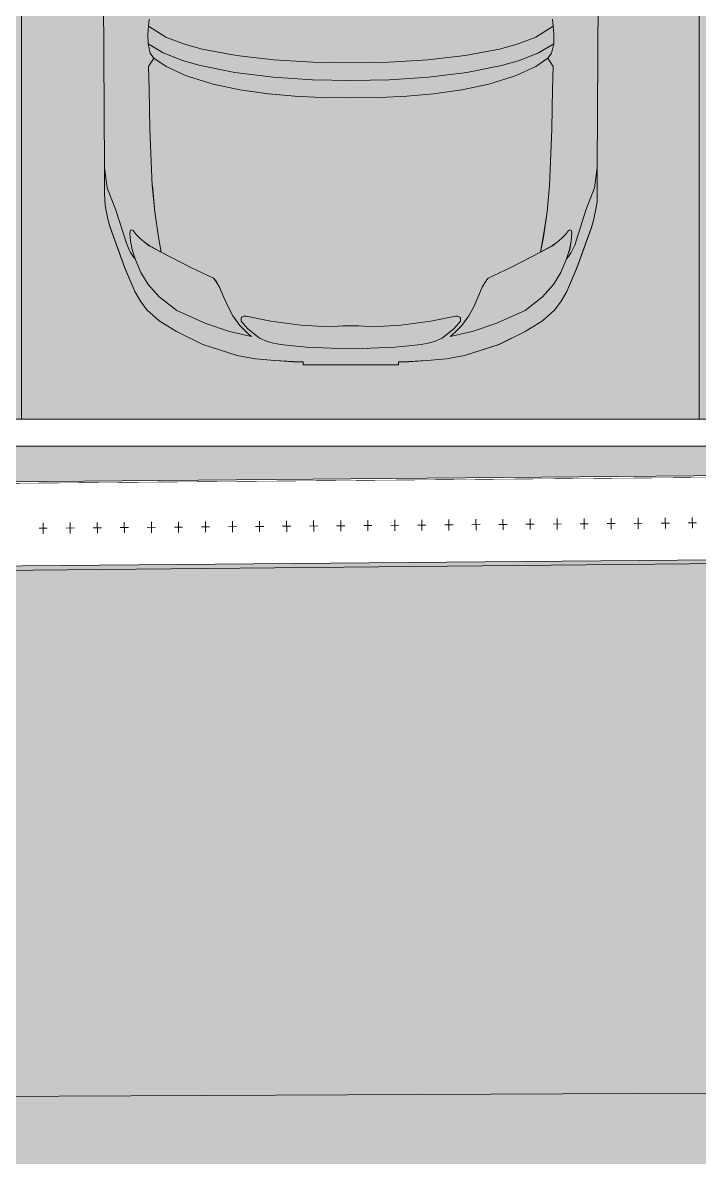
# Model space of a CAD drawing. Header units: millimetres. Extents: x 141848 to 1648660, y -821378 to -151356.
# Drawn here: x 235542 to 238038, y -273409 to -269226 of the extents above; entities that cross this region are included whole.
import ezdxf

# ---------------------------------------------------------------- set-up
doc = ezdxf.new("R2010")
doc.units = ezdxf.units.MM
doc.header["$MEASUREMENT"] = 0
doc.linetypes.add('Wipeout_Contour', pattern=[1000, 0, -1000])
for name, color, linetype in [('Cars', 7, 'Continuous'), ('Divers - Dessin général', 7, 'Continuous'), ('Extérieur - Environnement', 7, 'Continuous'), ('Sols_ Dalles', 7, 'Continuous'), ('Structure - Murs extérieurs', 7, 'Continuous'), ('TopoAlt', 7, 'Continuous')]:
    doc.layers.add(name, color=color, linetype=linetype)

# ---------------------------------------------------------------- blocks, each defined once
blk = doc.blocks.new('Dalle_6_1', base_point=(235930.2, -270775.9))
at = {"linetype": 'Continuous', "lineweight": 0, "true_color": 0x90b349}
blk.add_hatch(color=55, dxfattribs=at).paths.add_polyline_path([(235930.2, -270775.9), (235952.8, -270785.9), (235957.2, -270775.9)])
at = {"color": 7, "linetype": 'Continuous', "lineweight": 5, "flags": 128}
blk.add_lwpolyline([(235930.2, -270775.9), (235952.8, -270785.9), (235957.2, -270775.9)], close=True, dxfattribs=at)
blk = doc.blocks.new('Dalle_13_1', base_point=(250537.6, -270787.4))
at = {"linetype": 'Continuous', "lineweight": 0, "true_color": 0x90b349}
blk.add_hatch(color=55, dxfattribs=at).paths.add_polyline_path([(250537.6, -270787.4), (220537.6, -270787.4), (220537.6, -273253.3), (250548.6, -273114.3), (250537.7, -271092.1), (250537.7, -271092.1, -0.001346), (250537.6, -271062.3), (250537.6, -271062.3)])
at = {"color": 7, "linetype": 'Continuous', "lineweight": 5, "flags": 128}
blk.add_lwpolyline([(250537.6, -270787.4), (220537.6, -270787.4), (220537.6, -273253.3), (250548.6, -273114.3), (250537.7, -271092.1), (250537.7, -271092.1, -0.001346), (250537.6, -271062.3), (250537.6, -271062.3)], format="xyb", close=True, dxfattribs=at)
blk = doc.blocks.new('Dalle_14_1', base_point=(217961.3, -273253.3))
at = {"layer": 'Sols_ Dalles', "linetype": 'Continuous', "lineweight": 0, "true_color": 0x2e271c}
blk.add_hatch(color=250, dxfattribs=at).paths.add_polyline_path([(217961.3, -273253.3, 0.415791), (219972.1, -275253.2), (252109.1, -275106, 0.414214), (254098.3, -273095.2), (254087.4, -271073, -0.001346), (254087.4, -271062.3), (253905.6, -271062.3), (253905.6, -267687.3), (253887.3, -267687.3), (253887.3, -265687.3), (250537.6, -265687.3), (250537.6, -270787.3), (250537.7, -271092.1), (250548.6, -273114.3), (220537.6, -273253.3), (220537.6, -270687.3), (220537.6, -265687.3), (219961.3, -265687.3, 0.258849), (218113.8, -267154.8, 0.098562), (217961.3, -267920.6)])
at = {"layer": 'Sols_ Dalles', "color": 250, "linetype": 'Continuous', "lineweight": 5, "true_color": 0x1f1f1f, "flags": 128}
blk.add_lwpolyline([(217961.3, -273253.3, 0.415791), (219972.1, -275253.2), (252109.1, -275106, 0.414214), (254098.3, -273095.2), (254087.4, -271073, -0.001346), (254087.4, -271062.3), (253905.6, -271062.3), (253905.6, -267687.3), (253887.3, -267687.3), (253887.3, -265687.3), (250537.6, -265687.3), (250537.6, -270787.3), (250537.7, -271092.1), (250548.6, -273114.3), (220537.6, -273253.3), (220537.6, -270687.3), (220537.6, -265687.3), (219961.3, -265687.3, 0.258849), (218113.8, -267154.8, 0.098562), (217961.3, -267920.6)], format="xyb", close=True, dxfattribs=at)
blk = doc.blocks.new('Mur_56_1', base_point=(218049.6, -271371.5))
at = {"color": 254, "linetype": 'Wipeout_Contour', "lineweight": 0, "ltscale": 1434044.950907383}
blk.add_wipeout([(218049.6, -271371.5), (250537.3, -271087.3), (250534.6, -270787.3), (218047, -271071.5)], dxfattribs=at).dxf.layer = 'TopoAlt'
at = {"layer": 'TopoAlt', "color": 190, "linetype": 'Continuous', "lineweight": 5, "true_color": 0x8002ff, "flags": 128}
for points in [[(250534.6, -270787.3), (218047, -271071.5)], [(218049.6, -271371.5), (250537.3, -271087.3)]]:
    blk.add_lwpolyline(points, dxfattribs=at)
blk = doc.blocks.new('Mur_61_1', base_point=(250537.6, -270787.3))
at = {"color": 254, "linetype": 'Wipeout_Contour', "lineweight": 0, "ltscale": 1436123.093929387}
blk.add_wipeout([(220637.6, -270787.3), (250437.6, -270787.3), (250437.6, -270687.3), (220637.6, -270687.3)], dxfattribs=at).dxf.layer = 'Structure - Murs extérieurs'
at = {"layer": 'Structure - Murs extérieurs', "color": 7, "linetype": 'Continuous', "lineweight": 5, "flags": 128}
for points in [[(250437.6, -270687.3), (220637.6, -270687.3)], [(220537.6, -270787.3), (250537.6, -270787.3)]]:
    blk.add_lwpolyline(points, dxfattribs=at)
blk = doc.blocks.new('Garde-corps_1_1')
at = {"color": 7, "linetype": 'Continuous', "lineweight": 5}
for p, q in [((236315.8, -271063.9), (236316.2, -271103.9)), ((236415.6, -271063.1), (236415.9, -271103.1)), ((236515.4, -271062.3), (236515.7, -271102.3)), ((236615.1, -271061.5), (236615.4, -271101.5)), ((236714.9, -271060.6), (236715.2, -271100.6)), ((236814.6, -271059.8), (236814.9, -271099.8)), ((236914.4, -271059), (236914.7, -271099)), ((237014.1, -271058.2), (237014.5, -271098.2)), ((237113.9, -271057.4), (237114.2, -271097.4)), ((237213.6, -271056.6), (237214, -271096.6)), ((237313.4, -271055.7), (237313.7, -271095.7)), ((237413.2, -271054.9), (237413.5, -271094.9)), ((237512.9, -271054.1), (237513.2, -271094.1)), ((237612.7, -271053.3), (237613, -271093.3)), ((237712.4, -271052.5), (237712.8, -271092.5)), ((237812.2, -271051.6), (237812.5, -271091.6)), ((237911.9, -271050.8), (237912.3, -271090.8)), ((238011.7, -271050), (238012, -271090)), ((235632.7, -271089.5), (235602.7, -271089.8)), ((235617.5, -271069.7), (235617.9, -271109.7)), ((235732.5, -271088.7), (235702.5, -271089)), ((235717.3, -271068.8), (235717.6, -271108.8)), ((235832.2, -271087.9), (235802.2, -271088.1)), ((235817.1, -271068), (235817.4, -271108)), ((235932, -271087.1), (235902, -271087.3)), ((235916.8, -271067.2), (235917.1, -271107.2)), ((236031.7, -271086.3), (236001.7, -271086.5)), ((236016.6, -271066.4), (236016.9, -271106.4)), ((236131.5, -271085.4), (236101.5, -271085.7)), ((236116.3, -271065.6), (236116.7, -271105.6)), ((236231.2, -271084.6), (236201.2, -271084.9)), ((236216.1, -271064.7), (236216.4, -271104.7)), ((236331, -271083.8), (236301, -271084)), ((236430.8, -271083), (236400.8, -271083.2)), ((236530.5, -271082.2), (236500.5, -271082.4)), ((236630.3, -271081.3), (236600.3, -271081.6)), ((236730, -271080.5), (236700, -271080.8)), ((236829.8, -271079.7), (236799.8, -271080)), ((236929.5, -271078.9), (236899.5, -271079.1)), ((237029.3, -271078.1), (236999.3, -271078.3)), ((237129.1, -271077.2), (237099.1, -271077.5)), ((237228.8, -271076.4), (237198.8, -271076.7)), ((237328.6, -271075.6), (237298.6, -271075.9)), ((237428.3, -271074.8), (237398.3, -271075)), ((237528.1, -271074), (237498.1, -271074.2)), ((237627.8, -271073.1), (237597.8, -271073.4)), ((237727.6, -271072.3), (237697.6, -271072.6)), ((237827.3, -271071.5), (237797.3, -271071.8)), ((237927.1, -271070.7), (237897.1, -271070.9)), ((238026.9, -271069.9), (237996.9, -271070.1))]:
    blk.add_line(p, q, dxfattribs=at)
blk = doc.blocks.new('Garde-corps_3_1')
at = {"color": 7, "linetype": 'Continuous', "lineweight": 5}
for p, q in [((236315.8, -271063.9), (236316.2, -271103.9)), ((236415.6, -271063.1), (236415.9, -271103.1)), ((236515.4, -271062.3), (236515.7, -271102.3)), ((236615.1, -271061.5), (236615.4, -271101.5)), ((236714.9, -271060.6), (236715.2, -271100.6)), ((236814.6, -271059.8), (236814.9, -271099.8)), ((236914.4, -271059), (236914.7, -271099)), ((237014.1, -271058.2), (237014.5, -271098.2)), ((237113.9, -271057.4), (237114.2, -271097.4)), ((237213.6, -271056.6), (237214, -271096.6)), ((237313.4, -271055.7), (237313.7, -271095.7)), ((237413.2, -271054.9), (237413.5, -271094.9)), ((237512.9, -271054.1), (237513.2, -271094.1)), ((237612.7, -271053.3), (237613, -271093.3)), ((237712.4, -271052.5), (237712.8, -271092.5)), ((237812.2, -271051.6), (237812.5, -271091.6)), ((237911.9, -271050.8), (237912.3, -271090.8)), ((238011.7, -271050), (238012, -271090)), ((235632.7, -271089.5), (235602.7, -271089.8)), ((235617.5, -271069.7), (235617.9, -271109.7)), ((235732.5, -271088.7), (235702.5, -271089)), ((235717.3, -271068.8), (235717.6, -271108.8)), ((235832.2, -271087.9), (235802.2, -271088.1)), ((235817.1, -271068), (235817.4, -271108)), ((235932, -271087.1), (235902, -271087.3)), ((235916.8, -271067.2), (235917.1, -271107.2)), ((236031.7, -271086.3), (236001.7, -271086.5)), ((236016.6, -271066.4), (236016.9, -271106.4)), ((236131.5, -271085.4), (236101.5, -271085.7)), ((236116.3, -271065.6), (236116.7, -271105.6)), ((236231.2, -271084.6), (236201.2, -271084.9)), ((236216.1, -271064.7), (236216.4, -271104.7)), ((236331, -271083.8), (236301, -271084)), ((236430.8, -271083), (236400.8, -271083.2)), ((236530.5, -271082.2), (236500.5, -271082.4)), ((236630.3, -271081.3), (236600.3, -271081.6)), ((236730, -271080.5), (236700, -271080.8)), ((236829.8, -271079.7), (236799.8, -271080)), ((236929.5, -271078.9), (236899.5, -271079.1)), ((237029.3, -271078.1), (236999.3, -271078.3)), ((237129.1, -271077.2), (237099.1, -271077.5)), ((237228.8, -271076.4), (237198.8, -271076.7)), ((237328.6, -271075.6), (237298.6, -271075.9)), ((237428.3, -271074.8), (237398.3, -271075)), ((237528.1, -271074), (237498.1, -271074.2)), ((237627.8, -271073.1), (237597.8, -271073.4)), ((237727.6, -271072.3), (237697.6, -271072.6)), ((237827.3, -271071.5), (237797.3, -271071.8)), ((237927.1, -271070.7), (237897.1, -271070.9)), ((238026.9, -271069.9), (237996.9, -271070.1))]:
    blk.add_line(p, q, dxfattribs=at)
blk = doc.blocks.new('Car 0025')
at = {"layer": 'Cars', "color": 7, "linetype": 'Continuous', "lineweight": 13}
for p, q in [((-924.7, 1389.7), (-920.5, 734.5)), ((-924.7, 1389.7), (-920.5, 734.5)), ((896.3, 734.5), (900.5, 1389.7)), ((900.5, 1389.7), (896.3, 734.5)), ((-758.8, 1257.5), (-760.9, 1227.1)), ((-755.5, 1282.4), (-758.8, 1257.5)), ((-694, 1217.1), (-758.8, 1257.5)), ((669.8, 1217.1), (734.6, 1257.5)), ((731.3, 1282.4), (734.6, 1257.5)), ((734.6, 1257.5), (736.7, 1227.1)), ((-760.9, 1227.1), (-760.1, 1191.7)), ((-625.2, 1190.8), (-694, 1217.1)), ((601, 1190.8), (669.8, 1217.1)), ((736.7, 1227.1), (735.9, 1191.7)), ((-703.8, 1158.5), (-760.1, 1191.7)), ((-760.1, 1191.7), (-751.8, 1158)), ((-560.1, 1172.1), (-625.2, 1190.8)), ((-433.8, 1148.7), (-560.1, 1172.1)), ((409.6, 1148.7), (535.9, 1172.1)), ((535.9, 1172.1), (601, 1190.8)), ((679.6, 1158.5), (735.9, 1191.7)), ((735.9, 1191.7), (727.6, 1158)), ((-738.5, 1138.6), (-758, 1108.3)), ((-751.8, 1158), (-751.8, 1158)), ((-738.5, 1138.6), (-751.8, 1158)), ((-738.5, 1138.6), (-738.5, 1138.6)), ((-738.5, 1138.6), (-693.9, 1108.9)), ((-633.6, 1130.9), (-703.8, 1158.5)), ((-567.9, 1112.1), (-633.6, 1130.9)), ((-295.6, 1133.3), (-433.8, 1148.7)), ((-152.7, 1124.9), (-295.6, 1133.3)), ((128.5, 1124.9), (271.4, 1133.3)), ((271.4, 1133.3), (409.6, 1148.7)), ((543.7, 1112.1), (609.4, 1130.9)), ((609.4, 1130.9), (679.6, 1158.5)), ((714.3, 1138.6), (669.7, 1108.9)), ((714.3, 1138.6), (727.6, 1158)), ((714.3, 1138.6), (714.3, 1138.6)), ((714.3, 1138.6), (733.8, 1108.3)), ((727.6, 1158), (727.6, 1158)), ((-758, 1108.3), (-755.8, 1024.9)), ((-693.9, 1108.9), (-624, 1076.3)), ((-439.5, 1086.6), (-567.9, 1112.1)), ((-12.1, 1122.4), (-152.7, 1124.9)), ((-12.1, 1122.4), (128.5, 1124.9)), ((415.3, 1086.6), (543.7, 1112.1)), ((669.7, 1108.9), (599.8, 1076.3)), ((733.8, 1108.3), (731.7, 1024.9)), ((-624, 1076.3), (-610.9, 1071.4)), ((-610.9, 1071.4), (-520.4, 1043.6)), ((-298.8, 1069.2), (-439.5, 1086.6)), ((-154, 1059.4), (-298.8, 1069.2)), ((-12.1, 1056.3), (-154, 1059.4)), ((-12.1, 1056.3), (129.8, 1059.4)), ((129.8, 1059.4), (274.6, 1069.2)), ((274.6, 1069.2), (415.3, 1086.6)), ((586.8, 1071.4), (496.2, 1043.6)), ((599.8, 1076.3), (586.8, 1071.4)), ((-755.8, 1025), (-753.2, 878.1)), ((-755.8, 1024.9), (-755.8, 1024.9)), ((-520.4, 1043.6), (-421.4, 1022.7)), ((-421.4, 1022.7), (-316.5, 1007.9)), ((-316.5, 1007.9), (-218.5, 999.1)), ((292.3, 1007.9), (194.3, 999.1)), ((397.2, 1022.7), (292.3, 1007.9)), ((496.2, 1043.6), (397.2, 1022.7)), ((731.7, 1025), (729, 878.1)), ((731.6, 1024.9), (731.6, 1024.9)), ((-218.5, 999.1), (-119.9, 994.1)), ((-119.9, 994.1), (-12.1, 992.4)), ((95.7, 994.1), (-12.1, 992.4)), ((194.3, 999.1), (95.7, 994.1)), ((-753.2, 878.1), (-748.9, 756.7)), ((729, 878.1), (724.7, 756.7)), ((-748.9, 756.7), (-744.4, 670.1)), ((724.7, 756.7), (720.2, 670.1)), ((-920.5, 734.5), (-920.6, 683.7)), ((-920.5, 734.5), (-920.6, 683.7)), ((-920.5, 734.5), (-910.7, 661.1)), ((896.3, 734.5), (886.5, 661.1)), ((896.4, 683.7), (896.3, 734.5)), ((896.3, 734.5), (896.4, 683.7)), ((-920.6, 683.7), (-920.5, 645.6)), ((-920.6, 683.7), (-920.5, 645.6)), ((-744.4, 670.2), (-735.6, 572.8)), ((-735.6, 572.8), (-744.3, 670.1)), ((720.2, 670.2), (711.4, 572.8)), ((711.4, 572.8), (720.1, 670.1)), ((896.3, 645.6), (896.4, 683.7)), ((896.4, 683.7), (896.3, 645.6)), ((-920.5, 645.6), (-920, 612.5)), ((-920.5, 645.6), (-920, 612.5)), ((-910.7, 661.1), (-879.2, 578.8)), ((-899.6, 632.1), (-899.5, 631.1)), ((886.5, 661.1), (855, 578.8)), ((875.4, 632.1), (875.3, 631.1)), ((895.8, 612.5), (896.3, 645.6)), ((896.3, 645.6), (895.8, 612.5)), ((-920, 612.5), (-917.2, 588.4)), ((-920, 612.5), (-917.2, 588.4)), ((-917.2, 588.4), (-906.8, 541)), ((-906.8, 541), (-917.2, 588.4)), ((882.6, 541), (893, 588.4)), ((882.6, 541), (893, 588.4)), ((893, 588.4), (895.8, 612.5)), ((895.8, 612.5), (893, 588.4)), ((-879.2, 578.8), (-837.6, 449.2)), ((-735.6, 572.8), (-722, 479.6)), ((711.4, 572.8), (697.8, 479.6)), ((855, 578.8), (813.4, 449.2)), ((-906.8, 541), (-899.8, 515.5)), ((-899.8, 515.5), (-906.8, 541)), ((-899.8, 515.5), (-846, 365.6)), ((-846, 365.6), (-899.8, 515.5)), ((-824.6, 504.7), (-827.3, 493)), ((-820.1, 506), (-824.6, 504.7)), ((-815.2, 503.8), (-820.1, 506)), ((-804.3, 489.5), (-815.2, 503.8)), ((780.1, 489.5), (791, 503.8)), ((791, 503.8), (795.9, 506)), ((795.9, 506), (800.4, 504.7)), ((800.4, 504.7), (803.1, 493)), ((821.8, 365.6), (875.6, 515.5)), ((821.8, 365.6), (875.6, 515.5)), ((875.6, 515.5), (882.6, 541)), ((875.6, 515.5), (882.6, 541)), ((-827.3, 493), (-826, 479.9)), ((-826, 479.9), (-825, 465)), ((-825, 465), (-819.1, 434.2)), ((-790.7, 476), (-804.3, 489.5)), ((-773.6, 461.2), (-790.7, 476)), ((-755.7, 447.9), (-773.6, 461.2)), ((-722, 479.6), (-711.7, 423.4)), ((697.8, 479.6), (687.5, 423.4)), ((731.5, 447.9), (749.4, 461.2)), ((749.4, 461.2), (766.5, 476)), ((766.5, 476), (780.1, 489.5)), ((800.8, 465), (794.9, 434.2)), ((801.8, 479.9), (800.8, 465)), ((803.1, 493), (801.8, 479.9)), ((-825.2, 422.9), (-837.6, 449.2)), ((-814.8, 408.3), (-825.2, 422.9)), ((-819.1, 434.2), (-812.8, 414.4)), ((-711.7, 423.4), (-755.7, 447.9)), ((-602.3, 367), (-711.7, 423.4)), ((578.1, 367), (687.5, 423.4)), ((687.5, 423.4), (731.5, 447.9)), ((794.9, 434.2), (788.6, 414.4)), ((790.6, 408.3), (801, 422.9)), ((801, 422.9), (813.4, 449.2)), ((-807.5, 399), (-814.8, 408.3)), ((-812.8, 414.4), (-807.5, 399)), ((-786.3, 348.7), (-807.5, 399)), ((762.1, 348.7), (783.3, 399)), ((788.6, 414.4), (783.3, 399)), ((783.3, 399), (790.6, 408.3)), ((-846, 365.6), (-808.7, 278.6)), ((-808.7, 278.6), (-846, 365.6)), ((-759.1, 304.4), (-786.3, 348.7)), ((-518.8, 327.9), (-602.3, 367)), ((494.6, 327.9), (578.1, 367)), ((734.9, 304.4), (762.1, 348.7)), ((784.5, 278.6), (821.8, 365.6)), ((784.5, 278.6), (821.8, 365.6)), ((-718.8, 259), (-759.1, 304.4)), ((-509.5, 317.5), (-518.8, 327.9)), ((-496.3, 294.8), (-509.5, 317.5)), ((-480.1, 257), (-496.3, 294.8)), ((455.9, 257), (472.1, 294.8)), ((472.1, 294.8), (485.3, 317.5)), ((485.3, 317.5), (494.6, 327.9)), ((694.6, 259), (734.9, 304.4)), ((-808.7, 278.6), (-788.2, 243.2)), ((-808.7, 278.6), (-788.2, 243.2)), ((-654.4, 208.3), (-718.8, 259)), ((-465.1, 222.6), (-480.1, 257)), ((440.9, 222.6), (455.9, 257)), ((630.2, 208.3), (694.6, 259)), ((764, 243.2), (784.5, 278.6)), ((784.5, 278.6), (764, 243.2)), ((-788.2, 243.2), (-764, 211.8)), ((-788.2, 243.2), (-764, 211.8)), ((-764, 211.8), (-719, 170.5)), ((-764, 211.8), (-719, 170.5)), ((-447.3, 189.6), (-465.1, 222.6)), ((423.1, 189.6), (440.9, 222.6)), ((694.8, 170.5), (739.8, 211.8)), ((739.8, 211.8), (694.8, 170.5)), ((739.8, 211.8), (764, 243.2)), ((764, 243.2), (739.8, 211.8)), ((-719, 170.5), (-655.3, 130.9)), ((-719, 170.5), (-655.3, 130.9)), ((-654.4, 208.3), (-546.4, 161.2)), ((-421.5, 153.3), (-447.3, 189.6)), ((-416.6, 180.1), (-414.1, 184)), ((-416.4, 169.3), (-416.6, 180.1)), ((-393.4, 142.5), (-416.4, 169.3)), ((-414.1, 184), (-406.9, 187.6)), ((-406.9, 187.6), (-398, 187.9)), ((-398, 187.9), (-307.1, 169.4)), ((-307.1, 169.4), (-196.1, 155)), ((282.9, 169.4), (171.9, 155)), ((373.8, 187.9), (282.9, 169.4)), ((369.2, 142.5), (392.2, 169.3)), ((382.7, 187.6), (373.8, 187.9)), ((389.9, 184), (382.7, 187.6)), ((392.4, 180.1), (389.9, 184)), ((392.2, 169.3), (392.4, 180.1)), ((397.3, 153.3), (423.1, 189.6)), ((630.2, 208.3), (522.2, 161.2)), ((631.1, 130.9), (694.8, 170.5)), ((694.8, 170.5), (631.1, 130.9)), ((-655.3, 130.9), (-558.5, 84.1)), ((-655.3, 130.9), (-558.5, 84.1)), ((-546.4, 161.2), (-459.2, 131.1)), ((-378.9, 113.2), (-459.2, 131.1)), ((-395.7, 128), (-421.5, 153.3)), ((-378.9, 113.2), (-395.7, 128)), ((-348.6, 107.3), (-393.4, 142.5)), ((-196.1, 155), (-92.9, 148.1)), ((-41.8, 152.8), (-92.9, 148.1)), ((-41.8, 152.8), (-11.3, 152.8)), ((17.6, 152.8), (-12.9, 152.8)), ((17.6, 152.8), (68.7, 148.1)), ((171.9, 155), (68.7, 148.1)), ((324.4, 107.3), (369.2, 142.5)), ((354.7, 113.2), (435, 131.1)), ((354.7, 113.2), (371.5, 128)), ((371.5, 128), (397.3, 153.3)), ((522.2, 161.2), (435, 131.1)), ((534.3, 84.1), (631.1, 130.9)), ((631.1, 130.9), (534.3, 84.1)), ((-558.5, 84.1), (-431, 42.5)), ((-431, 42.5), (-558.5, 84.1)), ((-320.4, 95.1), (-348.6, 107.3)), ((-320.4, 95.1), (-296.9, 89)), ((-296.9, 89), (-270.9, 84)), ((-270.9, 84), (-226, 78.1)), ((246.7, 84), (201.8, 78.1)), ((272.7, 89), (246.7, 84)), ((296.3, 95.1), (272.7, 89)), ((296.3, 95.1), (324.4, 107.3)), ((406.8, 42.5), (534.3, 84.1)), ((406.8, 42.5), (534.3, 84.1)), ((-431, 42.5), (-364.7, 30.9)), ((-364.7, 30.9), (-431, 42.5)), ((-226, 78.1), (-174.1, 74.2)), ((-54.7, 69.2), (-174.1, 74.2)), ((-73.2, 69.9), (-72.6, 69.9)), ((-12.1, 69.6), (-54.7, 69.2)), ((-12.1, 69.6), (30.5, 69.2)), ((30.5, 69.2), (149.9, 74.2)), ((49, 69.9), (48.4, 69.9)), ((201.8, 78.1), (149.9, 74.2)), ((340.5, 30.9), (406.8, 42.5)), ((340.5, 30.9), (406.8, 42.5)), ((-364.7, 30.9), (-293.1, 24.3)), ((-293.1, 24.3), (-364.7, 30.9)), ((-293.1, 24.3), (-225.1, 20.2)), ((-225.1, 20.2), (-293.1, 24.3)), ((-225.1, 20.2), (-187.9, 19.2)), ((-187.9, 19.2), (-225.1, 20.2)), ((-187.9, 19.2), (-187.9, 8.3)), ((-187.9, 8.3), (-187.9, 19.2)), ((-187.9, 8.3), (163.7, 8.3)), ((-187.9, 8.3), (-12.1, 8.3)), ((163.7, 8.3), (-12.1, 8.3)), ((163.7, 19.2), (200.9, 20.2)), ((163.7, 19.2), (200.9, 20.2)), ((163.7, 8.3), (163.7, 19.2)), ((163.7, 8.3), (163.7, 19.2)), ((200.9, 20.2), (268.9, 24.3)), ((200.9, 20.2), (268.9, 24.3)), ((268.9, 24.3), (340.5, 30.9)), ((268.9, 24.3), (340.5, 30.9))]:
    blk.add_line(p, q, dxfattribs=at)

msp = doc.modelspace()

# ---------------------------------------------------------------- hatches: boundary and pattern name
at = {"linetype": 'Continuous', "lineweight": 0, "true_color": 0x6f6f6f}
h = msp.add_hatch(color=8, dxfattribs=at)
h.paths.add_polyline_path([(141848.442, -295062.571), (269220.821, -293826.868), (269220.821, -270902.734), (268763.049, -270902.734), (254213.6, -271040.575), (254213.6, -163437.635), (153156.2, -163437.635), (153156.2, -271040.575), (153182.962, -271040.57), (153183.146, -272000.514, -0.40942736), (149183.681, -275935.042), (141848.442, -275935.042)])
h.paths.add_polyline_path([(158435.584, -260639.953), (155145.584, -260639.953), (155145.584, -248364.953), (155145.584, -243089.974), (155145.584, -242189.974), (158435.584, -242189.974)], flags=0)
h.paths.add_polyline_path([(161503.433, -171995.57), (161503.433, -193810.571), (161503.433, -230015.57), (161503.433, -260810.571), (196775.042, -260810.571), (196775.042, -222495.57), (186955.542, -222495.57), (186955.542, -218295.57), (196754.55, -218295.57), (196754.55, -208495.57), (196754.55, -204495.57), (193355.542, -204495.57), (193355.542, -195161.535), (195576.034, -195161.535), (195576.034, -189810.571), (217850.068, -189810.571), (217850.068, -262266.885), (245610.045, -262266.885), (245610.045, -253395.571), (245626.034, -253395.571), (246426.034, -253395.571), (247826.034, -253395.571), (247826.034, -248005.571), (247826.034, -246605.571), (245626.034, -246605.571), (245610.045, -246605.571), (245610.045, -171995.57), (212806.28, -171995.57)], flags=0)
h.paths.add_polyline_path([(162737.042, -269433.913, -0.09031866), (162858.773, -268727.623, -0.20144873), (163912.639, -267592.74, -0.10421145), (164718.006, -267415.055), (165317.979, -267409.371, -0.10404461), (166125.354, -267571.244, -0.23825546), (167284.257, -268953.318, -0.05518862), (167336.836, -269390.334), (167338.931, -269611.438), (167351.046, -270890.267), (167092.583, -271892.761, -0.26794919), (165370.083, -272909.124), (164770.11, -272914.808, -0.19371746), (163379.252, -272370.185, -0.07056876), (163028.663, -271931.262, -0.1316525), (162751.253, -270933.845)], flags=0)
h.paths.add_polyline_path([(175327.752, -275599.002, -0.4157911), (173316.986, -273599.031), (173316.986, -273452.052), (173330.488, -267377.824, -0.3805567), (175316.986, -265609.826), (175394.714, -265609.826), (175394.714, -270609.826), (190394.714, -270609.826), (190394.714, -265609.826), (195356.191, -265609.826, -0.41421356), (196856.191, -267109.826), (196856.191, -273660.699, -0.34550161), (195137.285, -275433.432)], flags=0)
h.paths.add_polyline_path([(205510.093, -271504.083, -0.13447393), (205230.948, -270484.937), (205230.948, -268984.937, -0.41421356), (207230.948, -266984.937), (207830.948, -266984.937, -0.41421356), (209830.948, -268984.937), (209830.948, -270484.937, -0.12882035), (209574.03, -271465.581, -0.27093629), (207830.948, -272484.937), (207230.948, -272484.937, -0.26498)], flags=0)
h.paths.add_polyline_path([(217862.687, -273329.325), (217869.949, -267730.336, -0.09856151), (218100.718, -266943.721), (218117.681, -266951.545, -0.258849), (219955.479, -265605.827), (219953.141, -265587.294), (220637.569, -265587.294), (220637.569, -265687.294), (220637.569, -270687.294), (250537.569, -270687.294), (250537.569, -265687.294), (252208.004, -265687.294), (254186.294, -265687.294), (254186.294, -267687.294), (254186.294, -271062.255, 0.00134576), (254186.323, -271073.021), (254197.209, -273095.233, -0.41421356), (252208.004, -275105.97), (243484.534, -275105.97, -0.00518896), (243431.438, -275116.103), (235447.992, -275196.191), (220071.012, -275253.24, -0.38655333), (217873.089, -273475.385, -0.02518922)], flags=0)
at = {"linetype": 'Continuous', "lineweight": 0, "true_color": 0x90b349}
msp.add_hatch(color=55, dxfattribs=at).paths.add_polyline_path([(250537.569, -270787.354), (220537.569, -270787.354), (220537.569, -273253.269), (250548.615, -273114.341), (250537.729, -271092.129), (250537.664, -271092.129, -0.00134576), (250537.583, -271062.255), (250537.569, -271062.255)])
at = {"layer": 'Sols_ Dalles', "linetype": 'Continuous', "lineweight": 0, "true_color": 0x2e271c}
h = msp.add_hatch(color=250, dxfattribs=at)
edge = h.paths.add_edge_path()
edge.add_arc((219961.309, -273253.269), 2000, 180, 270.308426)
edge.add_line((219972.076, -275253.24), (252109.067, -275105.97))
edge.add_arc((252098.301, -273105.999), 2000, 270.308426, 360.308426)
edge.add_line((254098.272, -273095.233), (254087.386, -271073.021))
edge.add_arc((256087.357, -271062.255), 2000, 180, 180.308426, ccw=False)
edge.add_line((254087.357, -271062.255), (254087.357, -267687.294))
edge.add_line((254087.357, -267687.294), (254087.357, -265687.294))
edge.add_line((254087.357, -265687.294), (250537.569, -265687.294))
edge.add_line((250537.569, -265687.294), (250537.569, -270787.292))
edge.add_line((250537.569, -270787.292), (250537.729, -271092.129))
edge.add_line((250537.729, -271092.129), (250548.615, -273114.341))
edge.add_line((250548.615, -273114.341), (220537.569, -273253.269))
edge.add_line((220537.569, -273253.269), (220537.569, -270687.294))
edge.add_line((220537.569, -270687.294), (220537.569, -265687.294))
edge.add_line((220537.569, -265687.294), (219961.309, -265687.294))
edge.add_arc((220359.867, -268085.851), 2431.445, 99.434374, 157.484062)
edge.add_arc((219961.309, -267920.633), 2000, 157.484062, 180)
edge.add_line((217961.309, -267920.633), (217961.309, -273253.269))

# ---------------------------------------------------------------- linework, layer by layer
at = {"color": 9, "linetype": 'Continuous', "lineweight": 5}
msp.add_lwpolyline([(217873.089, -273475.385, 0.38655333), (220071.012, -275253.24), (235447.992, -275196.191), (243431.438, -275116.103, 0.00518896), (243484.534, -275105.97), (252208.004, -275105.97, 0.41421356), (254197.209, -273095.233), (254186.323, -271073.021, -0.00134576), (254186.294, -271062.255), (254186.294, -267687.294), (254186.294, -265687.294), (252208.004, -265687.294), (250537.569, -265687.294), (250537.569, -270687.294), (220637.569, -270687.294), (220637.569, -265687.294), (220637.569, -265587.294), (219953.141, -265587.294), (219955.479, -265605.827, 0.258849), (218117.681, -266951.545), (218100.718, -266943.721, 0.09856151), (217869.949, -267730.336), (217862.687, -273329.325, 0.02518922)], format="xyb", close=True, dxfattribs=at)
at = {"color": 7, "linetype": 'Continuous', "lineweight": 5}
msp.add_lwpolyline([(250537.569, -270787.354), (220537.569, -270787.354), (220537.569, -273253.269), (250548.615, -273114.341), (250537.729, -271092.129), (250537.664, -271092.129, -0.00134576), (250537.583, -271062.255), (250537.569, -271062.255)], format="xyb", close=True, dxfattribs=at)
at = {"color": 253, "linetype": 'Continuous', "lineweight": 5, "true_color": 0x9f9f9f, "flags": 128}
msp.add_lwpolyline([(250548.615, -273114.341), (220537.569, -273253.269)], dxfattribs=at)
at = {"layer": 'Extérieur - Environnement', "color": 7, "linetype": 'Continuous', "lineweight": 13}
for p, q in [((235839.793, -269106.124), (235843.944, -269761.281)), ((235839.793, -269106.124), (235843.944, -269761.281)), ((237660.834, -269761.281), (237664.985, -269106.124)), ((237664.985, -269106.124), (237660.834, -269761.281)), ((236009.002, -269213.352), (236005.712, -269238.276)), ((237495.776, -269213.352), (237499.066, -269238.276)), ((236005.712, -269238.276), (236003.569, -269268.704)), ((236070.526, -269278.711), (236005.712, -269238.276)), ((237434.252, -269278.711), (237499.066, -269238.276)), ((237499.066, -269238.276), (237501.209, -269268.704)), ((236003.569, -269268.704), (236004.349, -269304.066)), ((236060.727, -269337.286), (236004.349, -269304.066)), ((236004.349, -269304.066), (236012.677, -269337.784)), ((236139.281, -269304.966), (236070.522, -269278.71)), ((236204.417, -269323.678), (236139.275, -269304.965)), ((237300.36, -269323.678), (237365.503, -269304.965)), ((237365.496, -269304.966), (237434.256, -269278.71)), ((237444.051, -269337.286), (237500.429, -269304.066)), ((237500.429, -269304.066), (237492.101, -269337.784)), ((237501.209, -269268.704), (237500.429, -269304.066)), ((236012.677, -269337.784), (236012.703, -269337.799)), ((236025.992, -269357.141), (236012.677, -269337.784)), ((236130.93, -269364.909), (236060.727, -269337.286)), ((236330.71, -269347.1), (236204.412, -269323.677)), ((236468.853, -269362.462), (236330.71, -269347.1)), ((237035.925, -269362.462), (237174.068, -269347.1)), ((237174.068, -269347.1), (237300.366, -269323.677)), ((237373.848, -269364.909), (237444.051, -269337.286)), ((237478.785, -269357.141), (237492.101, -269337.784)), ((237492.101, -269337.784), (237492.075, -269337.799)), ((236025.992, -269357.141), (236006.462, -269387.53)), ((236006.462, -269387.53), (236008.641, -269470.882)), ((236025.998, -269357.181), (236025.992, -269357.141)), ((236025.998, -269357.181), (236070.601, -269386.898)), ((236070.601, -269386.898), (236140.48, -269419.474)), ((236196.577, -269383.674), (236130.93, -269364.909)), ((236325.019, -269409.223), (236196.577, -269383.674)), ((236611.783, -269370.864), (236468.851, -269362.461)), ((236752.418, -269373.424), (236611.781, -269370.863)), ((236752.36, -269373.424), (236892.997, -269370.863)), ((236892.995, -269370.864), (237035.927, -269362.461)), ((237179.759, -269409.223), (237308.201, -269383.674)), ((237308.201, -269383.674), (237373.848, -269364.909)), ((237434.177, -269386.898), (237364.298, -269419.474)), ((237478.78, -269357.181), (237434.177, -269386.898)), ((237478.78, -269357.181), (237478.785, -269357.141)), ((237478.785, -269357.141), (237498.316, -269387.53)), ((237498.316, -269387.53), (237496.137, -269470.882)), ((236140.48, -269419.474), (236153.541, -269424.336)), ((236153.541, -269424.336), (236244.081, -269452.15)), ((236465.701, -269426.562), (236325.019, -269409.223)), ((236610.485, -269436.38), (236465.701, -269426.562)), ((236894.293, -269436.38), (237039.077, -269426.562)), ((237039.077, -269426.562), (237179.759, -269409.223)), ((237351.237, -269424.336), (237260.696, -269452.15)), ((237364.298, -269419.474), (237351.237, -269424.336)), ((236008.639, -269470.819), (236011.285, -269617.644)), ((236008.642, -269470.865), (236008.642, -269470.882)), ((236244.081, -269452.15), (236343.129, -269473.079)), ((236343.129, -269473.079), (236448.036, -269487.903)), ((236752.389, -269439.488), (236610.485, -269436.38)), ((236752.389, -269439.488), (236894.293, -269436.38)), ((237161.649, -269473.079), (237056.742, -269487.903)), ((237260.696, -269452.15), (237161.649, -269473.079)), ((237496.139, -269470.819), (237493.493, -269617.644)), ((237496.136, -269470.865), (237496.136, -269470.882)), ((236448.036, -269487.903), (236545.998, -269496.699)), ((236545.998, -269496.699), (236644.57, -269501.675)), ((236644.57, -269501.675), (236752.395, -269503.419)), ((236860.208, -269501.675), (236752.382, -269503.419)), ((236958.78, -269496.699), (236860.208, -269501.675)), ((237056.742, -269487.903), (236958.78, -269496.699)), ((236011.285, -269617.644), (236015.577, -269739.103)), ((237493.493, -269617.644), (237489.201, -269739.103)), ((235843.944, -269761.281), (235843.861, -269812.104)), ((235843.944, -269761.281), (235843.861, -269812.104)), ((235843.944, -269761.281), (235853.787, -269834.646)), ((236015.577, -269739.103), (236020.114, -269825.642)), ((237489.201, -269739.103), (237484.664, -269825.642)), ((237660.834, -269761.281), (237650.991, -269834.646)), ((237660.917, -269812.104), (237660.834, -269761.281)), ((237660.834, -269761.281), (237660.917, -269812.104)), ((235843.861, -269812.104), (235843.971, -269850.175)), ((235843.861, -269812.104), (235843.971, -269850.175)), ((235843.971, -269850.175), (235844.498, -269883.286)), ((235843.971, -269850.175), (235844.498, -269883.286)), ((235853.787, -269834.646), (235885.312, -269917.011)), ((236020.112, -269825.621), (236028.893, -269922.935)), ((236028.893, -269922.935), (236020.142, -269825.642)), ((237484.666, -269825.621), (237475.885, -269922.935)), ((237475.885, -269922.935), (237484.636, -269825.642)), ((237650.991, -269834.646), (237619.466, -269917.011)), ((237660.28, -269883.286), (237660.807, -269850.175)), ((237660.807, -269850.175), (237660.28, -269883.286)), ((237660.807, -269850.175), (237660.917, -269812.104)), ((237660.917, -269812.104), (237660.807, -269850.175)), ((235844.498, -269883.286), (235847.299, -269907.43)), ((235844.498, -269883.286), (235847.299, -269907.43)), ((235864.901, -269863.685), (235864.953, -269864.697)), ((237639.876, -269863.685), (237639.825, -269864.697)), ((237657.479, -269907.43), (237660.28, -269883.286)), ((237660.28, -269883.286), (237657.479, -269907.43)), ((235847.299, -269907.43), (235857.696, -269954.786)), ((235857.696, -269954.786), (235847.299, -269907.43)), ((235885.312, -269917.011), (235926.913, -270046.609)), ((236028.893, -269922.935), (236042.515, -270016.18)), ((237475.885, -269922.935), (237462.263, -270016.18)), ((237619.466, -269917.011), (237577.865, -270046.609)), ((237647.082, -269954.786), (237657.479, -269907.43)), ((237647.082, -269954.786), (237657.479, -269907.43)), ((235857.696, -269954.786), (235864.711, -269980.291)), ((235864.711, -269980.291), (235857.696, -269954.786)), ((237640.067, -269980.291), (237647.082, -269954.786)), ((237640.067, -269980.291), (237647.082, -269954.786)), ((235864.711, -269980.291), (235918.529, -270130.226)), ((235918.529, -270130.226), (235864.711, -269980.291)), ((235939.918, -269991.066), (235937.185, -270002.769)), ((235937.185, -270002.769), (235938.498, -270015.863)), ((235938.498, -270015.863), (235939.445, -270030.793)), ((235944.371, -269989.8), (235939.918, -269991.066)), ((235949.259, -269991.957), (235944.371, -269989.8)), ((235960.198, -270006.248), (235949.259, -269991.957)), ((235973.82, -270019.786), (235960.198, -270006.248)), ((236042.511, -270016.157), (236052.791, -270072.418)), ((237462.267, -270016.157), (237451.987, -270072.418)), ((237530.958, -270019.786), (237544.58, -270006.248)), ((237544.58, -270006.248), (237555.519, -269991.957)), ((237555.519, -269991.957), (237560.407, -269989.8)), ((237560.407, -269989.8), (237564.86, -269991.066)), ((237564.86, -269991.066), (237567.593, -270002.769)), ((237566.28, -270015.863), (237565.333, -270030.793)), ((237567.593, -270002.769), (237566.28, -270015.863)), ((237586.249, -270130.226), (237640.067, -269980.291)), ((237586.249, -270130.226), (237640.067, -269980.291)), ((235939.25, -270072.924), (235926.913, -270046.609)), ((235939.445, -270030.793), (235945.351, -270061.6)), ((235990.893, -270034.588), (235973.82, -270019.786)), ((236008.835, -270047.873), (235990.893, -270034.588)), ((236052.791, -270072.418), (236008.835, -270047.873)), ((237451.987, -270072.418), (237495.943, -270047.873)), ((237495.943, -270047.873), (237513.884, -270034.588)), ((237513.884, -270034.588), (237530.958, -270019.786)), ((237565.333, -270030.793), (237559.427, -270061.6)), ((237565.528, -270072.924), (237577.865, -270046.609)), ((235949.693, -270087.473), (235939.25, -270072.924)), ((235945.351, -270061.6), (235951.697, -270081.4)), ((235957.019, -270096.772), (235949.693, -270087.473)), ((235951.697, -270081.4), (235957.019, -270096.772)), ((235978.203, -270147.072), (235957.019, -270096.772)), ((236162.206, -270128.798), (236052.791, -270072.418)), ((237342.572, -270128.798), (237451.987, -270072.418)), ((237526.575, -270147.072), (237547.759, -270096.772)), ((237553.081, -270081.4), (237547.759, -270096.772)), ((237547.759, -270096.772), (237555.085, -270087.473)), ((237559.427, -270061.6), (237553.081, -270081.4)), ((237555.085, -270087.473), (237565.528, -270072.924)), ((235918.529, -270130.226), (235955.768, -270217.2)), ((235955.768, -270217.2), (235918.529, -270130.226)), ((236245.642, -270167.904), (236162.206, -270128.798)), ((237259.135, -270167.904), (237342.572, -270128.798)), ((237549.01, -270217.2), (237586.249, -270130.226)), ((237549.01, -270217.2), (237586.249, -270130.226)), ((236005.418, -270191.422), (235978.203, -270147.072)), ((236255.031, -270178.323), (236245.642, -270167.904)), ((236268.212, -270201.019), (236255.031, -270178.323)), ((237236.566, -270201.019), (237249.746, -270178.323)), ((237249.746, -270178.323), (237259.135, -270167.904)), ((237499.36, -270191.422), (237526.575, -270147.072)), ((235955.768, -270217.2), (235976.313, -270252.572)), ((235955.768, -270217.2), (235976.313, -270252.572)), ((236045.736, -270236.78), (236005.418, -270191.422)), ((236284.352, -270238.748), (236268.199, -270200.996)), ((237220.426, -270238.748), (237236.579, -270200.996)), ((237459.042, -270236.78), (237499.36, -270191.422)), ((237528.465, -270252.572), (237549.01, -270217.2)), ((237549.01, -270217.2), (237528.465, -270252.572)), ((235976.313, -270252.572), (236000.491, -270283.992)), ((235976.313, -270252.572), (236000.491, -270283.992)), ((236110.062, -270287.509), (236045.736, -270236.78)), ((236299.42, -270273.148), (236284.352, -270238.748)), ((237205.358, -270273.148), (237220.426, -270238.748)), ((237394.716, -270287.509), (237459.042, -270236.78)), ((237504.287, -270283.992), (237528.465, -270252.572)), ((237528.465, -270252.572), (237504.287, -270283.992)), ((236000.491, -270283.992), (236045.519, -270325.3)), ((236000.491, -270283.992), (236045.519, -270325.3)), ((236110.062, -270287.509), (236218.096, -270334.551)), ((236317.202, -270306.15), (236299.42, -270273.148)), ((236342.947, -270342.487), (236317.202, -270306.15)), ((236350.357, -270311.79), (236357.603, -270308.145)), ((236357.603, -270308.145), (236366.516, -270307.893)), ((236366.516, -270307.893), (236457.383, -270326.346)), ((237138.262, -270307.893), (237047.395, -270326.346)), ((237147.175, -270308.145), (237138.262, -270307.893)), ((237154.421, -270311.79), (237147.175, -270308.145)), ((237161.83, -270342.487), (237187.576, -270306.15)), ((237187.576, -270306.15), (237205.358, -270273.148)), ((237394.716, -270287.509), (237286.682, -270334.551)), ((237459.259, -270325.3), (237504.287, -270283.992)), ((237504.287, -270283.992), (237459.259, -270325.3)), ((236045.519, -270325.3), (236109.236, -270364.897)), ((236045.519, -270325.3), (236109.236, -270364.897)), ((236218.096, -270334.551), (236305.327, -270364.687)), ((236368.817, -270367.761), (236342.947, -270342.487)), ((236347.913, -270315.683), (236350.357, -270311.79)), ((236348.061, -270326.509), (236347.913, -270315.683)), ((236371.12, -270353.332), (236348.061, -270326.509)), ((236415.881, -270388.521), (236371.12, -270353.332)), ((236457.383, -270326.346), (236568.408, -270340.803)), ((236568.408, -270340.803), (236671.545, -270347.688)), ((236722.667, -270343.014), (236671.545, -270347.688)), ((236722.667, -270343.014), (236753.204, -270343.014)), ((236782.111, -270343.014), (236751.574, -270343.014)), ((236782.111, -270343.014), (236833.233, -270347.688)), ((236936.37, -270340.803), (236833.233, -270347.688)), ((237047.395, -270326.346), (236936.37, -270340.803)), ((237088.897, -270388.521), (237133.658, -270353.332)), ((237133.658, -270353.332), (237156.717, -270326.509)), ((237135.961, -270367.761), (237161.83, -270342.487)), ((237156.865, -270315.683), (237154.421, -270311.79)), ((237156.717, -270326.509), (237156.865, -270315.683)), ((237286.682, -270334.551), (237199.451, -270364.687)), ((237395.542, -270364.897), (237459.259, -270325.3)), ((237459.259, -270325.3), (237395.542, -270364.897)), ((236109.236, -270364.897), (236206.031, -270411.682)), ((236109.236, -270364.897), (236206.031, -270411.682)), ((236385.574, -270382.581), (236305.327, -270364.687)), ((236385.574, -270382.581), (236368.817, -270367.761)), ((236444.04, -270400.674), (236415.881, -270388.521)), ((237060.738, -270400.674), (237088.897, -270388.521)), ((237119.204, -270382.581), (237199.451, -270364.687)), ((237119.204, -270382.581), (237135.961, -270367.761)), ((237298.747, -270411.682), (237395.542, -270364.897)), ((237395.542, -270364.897), (237298.747, -270411.682)), ((236206.031, -270411.682), (236333.52, -270453.32)), ((236333.52, -270453.32), (236206.031, -270411.682)), ((236444.04, -270400.674), (236467.608, -270406.754)), ((236467.604, -270406.753), (236493.601, -270411.739)), ((236493.589, -270411.737), (236538.506, -270417.696)), ((236538.506, -270417.696), (236590.399, -270421.621)), ((236709.788, -270426.56), (236590.399, -270421.621)), ((236691.255, -270425.927), (236691.896, -270425.927)), ((236752.401, -270426.22), (236709.788, -270426.56)), ((236752.377, -270426.22), (236794.99, -270426.56)), ((236794.99, -270426.56), (236914.379, -270421.621)), ((236813.523, -270425.927), (236812.882, -270425.927)), ((236966.272, -270417.696), (236914.379, -270421.621)), ((237011.189, -270411.737), (236966.272, -270417.696)), ((237037.174, -270406.753), (237011.177, -270411.739)), ((237060.738, -270400.674), (237037.17, -270406.754)), ((237171.258, -270453.32), (237298.747, -270411.682)), ((237171.258, -270453.32), (237298.747, -270411.682)), ((236333.52, -270453.32), (236399.76, -270464.898)), ((236399.76, -270464.898), (236333.52, -270453.32)), ((236399.76, -270464.898), (236471.379, -270471.45)), ((236471.379, -270471.45), (236399.76, -270464.898)), ((236471.379, -270471.45), (236539.366, -270475.543)), ((236539.366, -270475.543), (236471.379, -270471.45)), ((236539.366, -270475.543), (236576.627, -270476.634)), ((236576.627, -270476.634), (236539.366, -270475.543)), ((236576.627, -270476.634), (236576.627, -270487.463)), ((236576.627, -270487.463), (236576.627, -270476.634)), ((236928.151, -270476.634), (236965.412, -270475.543)), ((236928.151, -270476.634), (236965.412, -270475.543)), ((236928.151, -270487.463), (236928.151, -270476.634)), ((236928.151, -270487.463), (236928.151, -270476.634)), ((236965.412, -270475.543), (237033.399, -270471.45)), ((236965.412, -270475.543), (237033.399, -270471.45)), ((237033.399, -270471.45), (237105.018, -270464.898)), ((237033.399, -270471.45), (237105.018, -270464.898)), ((237105.018, -270464.898), (237171.258, -270453.32)), ((237105.018, -270464.898), (237171.258, -270453.32)), ((236576.627, -270487.463), (236928.151, -270487.463)), ((236576.627, -270487.463), (236752.389, -270487.463)), ((236928.151, -270487.463), (236752.389, -270487.463))]:
    msp.add_line(p, q, dxfattribs=at)
at = {"layer": 'Sols_ Dalles', "color": 7, "linetype": 'Continuous', "lineweight": 5, "flags": 128}
msp.add_lwpolyline([(217961.309, -273253.269, 0.4157911), (219972.076, -275253.24), (252109.067, -275105.97, 0.41421356), (254098.272, -273095.233), (254087.386, -271073.021, -0.00134576), (254087.357, -271062.255), (254087.357, -267687.294), (254087.357, -265687.294), (250537.569, -265687.294), (250537.569, -270787.292), (250537.729, -271092.129), (250548.615, -273114.341), (220537.569, -273253.269), (220537.569, -270687.294), (220537.569, -265687.294), (219961.309, -265687.294, 0.25884891), (218113.763, -267154.752, 0.09856162), (217961.309, -267920.633)], format="xyb", close=True, dxfattribs=at)
at = {"layer": 'Sols_ Dalles', "color": 250, "linetype": 'Continuous', "lineweight": 5, "true_color": 0x1f1f1f}
msp.add_lwpolyline([(217961.309, -273253.269, 0.4157911), (219972.076, -275253.24), (252109.067, -275105.97, 0.41421356), (254098.272, -273095.233), (254087.386, -271073.021, -0.00134576), (254087.357, -271062.255), (254087.357, -267687.294), (254087.357, -265687.294), (250537.569, -265687.294), (250537.569, -270787.292), (250537.729, -271092.129), (250548.615, -273114.341), (220537.569, -273253.269), (220537.569, -270687.294), (220537.569, -265687.294), (219961.309, -265687.294, 0.25884891), (218113.763, -267154.752, 0.09856162), (217961.309, -267920.633)], format="xyb", close=True, dxfattribs=at)

# ---------------------------------------------------------------- block references
at = {"color": 7, "linetype": 'Continuous', "lineweight": 5}
for name, p in [('Dalle_13_1', (250537.569, -270787.354)), ('Dalle_6_1', (235930.19, -270775.936))]:
    msp.add_blockref(name, p, dxfattribs=at)
at = {"layer": 'Cars', "color": 7, "linetype": 'Continuous', "lineweight": 5, "zscale": 1000}
msp.add_blockref('Car 0025', (236764.487, -270495.784), dxfattribs=at)
at = {"layer": 'Sols_ Dalles', "color": 250, "linetype": 'Continuous', "lineweight": 5, "true_color": 0x1f1f1f}
msp.add_blockref('Dalle_14_1', (217961.309, -273253.269), dxfattribs=at)

# ---------------------------------------------------------------- next in the draw order: block references
at = {"layer": 'TopoAlt', "color": 211, "lineweight": 5, "true_color": 0xfe55ff}
msp.add_blockref('Mur_56_1', (218049.581, -271371.493), dxfattribs=at)

# ---------------------------------------------------------------- next in the draw order: block references
at = {"layer": 'Structure - Murs extérieurs', "color": 211, "lineweight": 5, "true_color": 0xfe55ff}
msp.add_blockref('Mur_61_1', (250537.569, -270787.292), dxfattribs=at)

# ---------------------------------------------------------------- next in the draw order: linework, layer by layer
at = {"color": 255, "linetype": 'Continuous', "lineweight": 5, "flags": 128}
msp.add_lwpolyline([(235537.569, -265687.294), (235537.569, -270687.294), (238037.569, -270687.294), (238037.569, -265687.294)], close=True, dxfattribs=at)
for points in [[(238037.569, -265687.294), (238037.569, -270687.294)], [(238037.569, -270687.294), (238037.569, -265687.294)], [(235537.569, -270687.294), (238037.569, -270687.294)], [(238037.569, -270687.294), (240537.569, -270687.294)]]:
    msp.add_lwpolyline(points, dxfattribs=at)
at = {"layer": 'Structure - Murs extérieurs', "color": 7, "linetype": 'Continuous', "lineweight": 5}
for points in [[(250437.569, -270687.292), (220637.569, -270687.292)], [(220537.569, -270787.292), (250537.569, -270787.292)]]:
    msp.add_lwpolyline(points, dxfattribs=at)
at = {"layer": 'TopoAlt', "color": 190, "linetype": 'Continuous', "lineweight": 5, "true_color": 0x8002ff}
msp.add_lwpolyline([(253886.348, -270769.248), (218046.957, -271071.504)], dxfattribs=at)

# ---------------------------------------------------------------- next in the draw order: wipeouts: each hides what was drawn before it
at = {"color": 254, "linetype": 'Wipeout_Contour', "lineweight": 0, "ltscale": 1438589.353908819}
msp.add_wipeout([(253886.348, -270769.248), (218046.952, -271070.502), (218048.617, -271379.892), (253886.294, -271069.253)], dxfattribs=at).dxf.layer = 'TopoAlt'

# ---------------------------------------------------------------- next in the draw order: hatches: boundary and pattern name
at = {"linetype": 'Continuous', "lineweight": 0, "true_color": 0xa7a7a7}
msp.add_hatch(color=253, dxfattribs=at).paths.add_polyline_path([(235546.424, -266165.486, 1), (245546.424, -266165.486, 1)])

# ---------------------------------------------------------------- next in the draw order: linework, layer by layer
at = {"color": 253, "linetype": 'Continuous', "lineweight": 5, "true_color": 0x9f9f9f, "flags": 128}
msp.add_lwpolyline([(250537.569, -265687.294), (250537.569, -271062.255), (250537.583, -271062.255, 0.00134576), (250537.664, -271092.129), (250537.729, -271092.129), (250548.615, -273114.341), (220537.569, -273253.269), (220537.569, -265687.294)], format="xyb", dxfattribs=at)
at = {"layer": 'Divers - Dessin général', "color": 14, "linetype": 'Continuous', "lineweight": 5, "true_color": 0x990000}
msp.add_lwpolyline([(254205.676, -163437.635), (254186.294, -271067.638), (152856.388, -272027.634), (152839.018, -197317.635), (152835.676, -163437.635)], close=True, dxfattribs=at)
at = {"layer": 'Structure - Murs extérieurs', "color": 7, "linetype": 'Continuous', "lineweight": 5, "flags": 128}
msp.add_lwpolyline([(220637.569, -270787.292), (250437.569, -270787.292), (250537.569, -270787.292), (250537.569, -270687.292), (250537.569, -265687.294), (254087.357, -265687.294), (254087.357, -265587.294), (250537.569, -265587.294), (250437.569, -265587.294), (250437.569, -265687.294), (250437.569, -270687.292), (220637.569, -270687.292)], dxfattribs=at)
at = {"layer": 'TopoAlt', "color": 7, "linetype": 'Continuous', "lineweight": 5, "flags": 128}
msp.add_lwpolyline([(253886.348, -270769.248), (218046.952, -271070.502), (218048.617, -271379.892), (253886.294, -271069.253)], close=True, dxfattribs=at)

# ---------------------------------------------------------------- next in the draw order: block references
at = {"color": 7, "linetype": 'Continuous', "lineweight": 5}
for name in ['Garde-corps_1_1', 'Garde-corps_3_1']:
    msp.add_blockref(name, (0, 0), dxfattribs=at)

doc.saveas('drawing.dxf')
